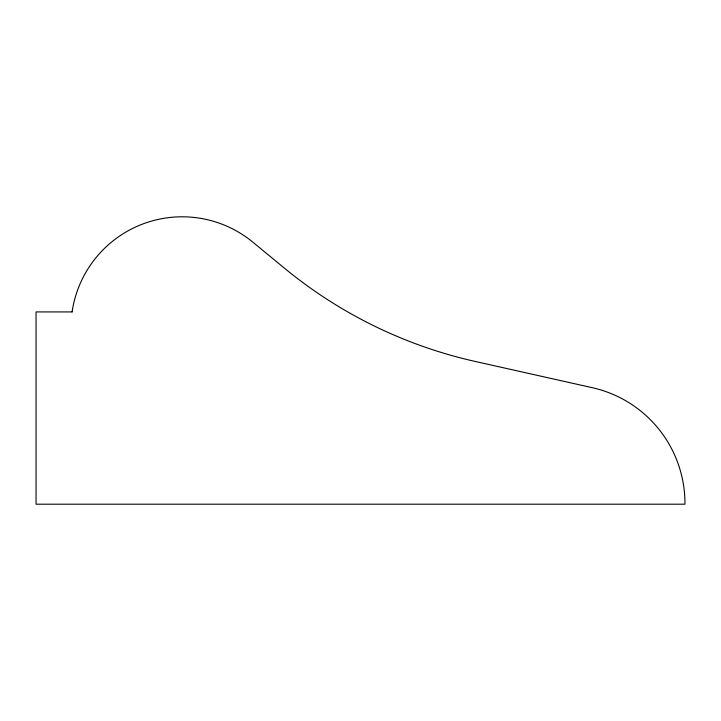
<?xml version="1.0" encoding="UTF-8"?>
<svg xmlns="http://www.w3.org/2000/svg" width="721" height="721" viewBox="0 0 721 721"><rect width="100%" height="100%" fill="white"/><g stroke="black" fill="none" stroke-linecap="round" stroke-linejoin="round"><path stroke-width="1.08" d="M72.1 311.923L36.05 311.923L36.05 504.195L684.95 504.195L684.95 502.582A118.559 118.559 0 0 0 592.32 387.7L475.31 361.473A457.718 457.718 0 0 1 283.29 267.221L252.828 242.148A111.214 111.214 0 0 0 72.1 311.923"/></g></svg>
